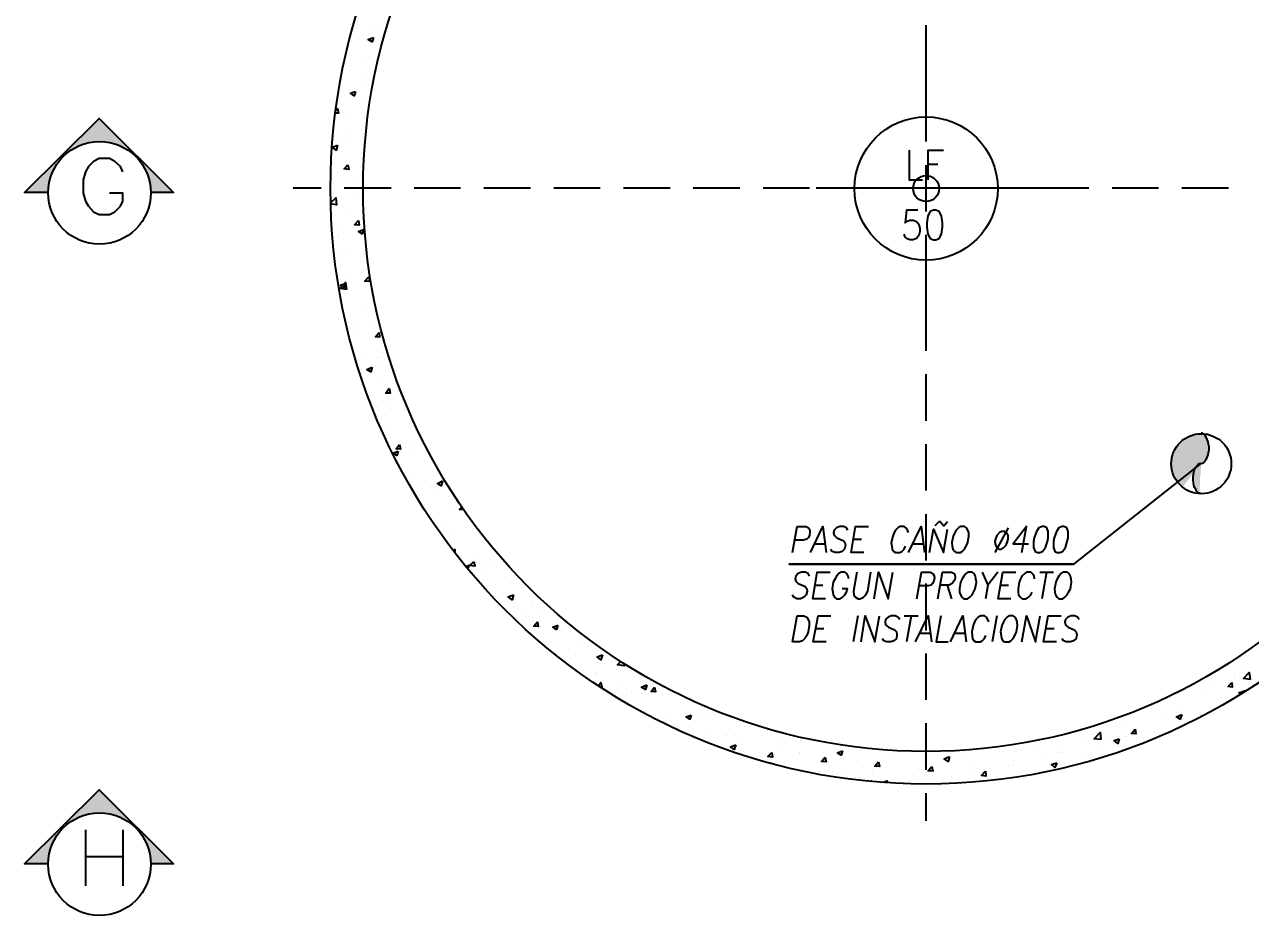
# Model space of a CAD drawing. Extents: x 93 to 1928, y 79 to 574.
# Drawn here: x 1416.2 to 1498.6, y 292.7 to 352.6 of the extents above; entities that cross this region are included whole.
import ezdxf

# ---------------------------------------------------------------- set-up
doc = ezdxf.new("R2010")
doc.units = 0
doc.header["$MEASUREMENT"] = 0
for name, color, linetype in [('Cotas', 1, 'Continuous'), ('PDF2_00-COTAS-PARCIALES', 4, 'Continuous'), ('PDF2_auxiliar', 1, 'Continuous'), ('PDF2_CORTES', 6, 'Continuous'), ('PDF2_encofrado', 1, 'Continuous'), ('PDF2_HATCH', 1, 'Continuous'), ('PDF2_LINEAS-POS-ARMADURA', 3, 'Continuous')]:
    doc.layers.add(name, color=color, linetype=linetype)
doc.styles.add('ROMANS', font='ROMANS.SHX', dxfattribs={"width": 0.85})
doc.dimstyles.new('1.10', dxfattribs={"dimtxt": 3, "dimasz": 2.5, "dimexe": 0.18, "dimexo": 0.0625, "dimgap": 0.85, "dimtad": 1, "dimlfac": 0.1, "dimzin": 0, "dimdsep": 46, "dimtxsty": 'ROMANS', "dimblk": 'ARCHTICK', "dimcen": 0.09, "dimclrd": 256, "dimclre": 256, "dimclrt": 2, "dimadec": 0, "dimazin": 0, "dimtfac": 1, "dimtofl": 0, "dimtmove": 0, "dimatfit": 3, "dimfxl": 15, "dimfxlon": 1, "dimtolj": 1, "dimtzin": 0, "dimarcsym": 0})

# ---------------------------------------------------------------- blocks, each defined once
blk = doc.blocks.new('_ArchTick')
at = {"color": 0, "linetype": 'ByBlock', "const_width": 0.15}
blk.add_lwpolyline([(-0.5, -0.5), (0.5, 0.5)], dxfattribs=at)
blk = doc.blocks.new('*D80')
at = {"layer": 'Cotas', "lineweight": -2, "transparency": 16777216}
for p, q in [((1513.125, 377.641), (1528.305, 377.576)), ((1527.802, 302.004), (1528.125, 377.577)), ((1512.802, 302.068), (1527.982, 302.003))]:
    blk.add_line(p, q, dxfattribs=at)
at = {"layer": 'Defpoints', "color": 0, "transparency": 16777216}
for p in [(1479.507, 377.784), (1528.125, 377.577), (1479.184, 302.211)]:
    blk.add_point(p, dxfattribs=at)
at = {"layer": 'Cotas', "lineweight": -2, "transparency": 16777216, "xscale": 2.5, "yscale": 2.5, "zscale": 2.5}
for p, rotation in [((1528.125, 377.577), 89.75529367230575), ((1527.802, 302.004), 269.7552936723058)]:
    blk.add_blockref('_ArchTick', p, dxfattribs=dict(at, rotation=rotation))
at = {"layer": 'Cotas', "color": 2, "transparency": 16777216, "insert": (1525.614, 339.8), "char_height": 3, "attachment_point": 5, "rotation": 89.75529, "style": 'ROMANS'}
blk.add_mtext('\\A1;ØINT 7.56', dxfattribs=at)
blk = doc.blocks.new('*D81')
at = {"layer": 'Cotas', "lineweight": -2, "transparency": 16777216}
for p, q in [((1521.141, 379.807), (1536.321, 379.742)), ((1535.799, 299.769), (1536.141, 379.743)), ((1520.8, 299.833), (1535.979, 299.768))]:
    blk.add_line(p, q, dxfattribs=at)
at = {"layer": 'Defpoints', "color": 0, "transparency": 16777216}
for p in [(1479.516, 379.985), (1536.141, 379.743), (1479.175, 300.011)]:
    blk.add_point(p, dxfattribs=at)
at = {"layer": 'Cotas', "lineweight": -2, "transparency": 16777216, "xscale": 2.5, "yscale": 2.5, "zscale": 2.5}
for p, rotation in [((1536.141, 379.743), 89.75529367230553), ((1535.799, 299.769), 269.7552936723055)]:
    blk.add_blockref('_ArchTick', p, dxfattribs=dict(at, rotation=rotation))
at = {"layer": 'Cotas', "color": 2, "transparency": 16777216, "insert": (1533.62, 339.766), "char_height": 3, "attachment_point": 5, "rotation": 89.75529, "style": 'ROMANS'}
blk.add_mtext('\\A1;ØEXT 8.00', dxfattribs=at)

msp = doc.modelspace()

# ---------------------------------------------------------------- hatches: boundary and pattern name
at = {"layer": 'PDF2_00-COTAS-PARCIALES', "transparency": 33554559}
for points in [[(1423.159, 344.346), (1421.253, 346.251), (1419.666, 344.695), (1419.317, 344.346), (1418.999, 343.997), (1418.555, 343.584), (1416.237, 341.266), (1417.792, 341.266), (1417.856, 341.901), (1418.046, 342.504), (1418.332, 343.076), (1418.713, 343.584), (1419.158, 343.997), (1419.698, 344.346), (1420.301, 344.568), (1420.936, 344.695), (1421.571, 344.695), (1422.174, 344.568), (1422.778, 344.346), (1423.317, 343.997), (1423.762, 343.584), (1424.143, 343.076), (1424.429, 342.504), (1424.619, 341.901), (1424.683, 341.266), (1426.238, 341.266), (1423.921, 343.584), (1423.476, 343.997)], [(1423.159, 299.258), (1421.253, 301.163), (1419.666, 299.607), (1419.317, 299.258), (1418.999, 298.909), (1418.555, 298.496), (1416.237, 296.178), (1417.792, 296.178), (1417.856, 296.813), (1418.046, 297.416), (1418.332, 297.988), (1418.713, 298.496), (1419.158, 298.909), (1419.698, 299.258), (1420.301, 299.48), (1420.936, 299.607), (1421.571, 299.607), (1422.174, 299.48), (1422.778, 299.258), (1423.317, 298.909), (1423.762, 298.496), (1424.143, 297.988), (1424.429, 297.416), (1424.619, 296.813), (1424.683, 296.178), (1426.238, 296.178), (1423.921, 298.496), (1423.476, 298.909)]]:
    msp.add_hatch(color=256, dxfattribs=at).paths.add_polyline_path(points)
at = {"layer": 'PDF2_auxiliar', "transparency": 33554559}
h = msp.add_hatch(color=256, dxfattribs=at)
h.paths.add_polyline_path([(1493.235, 322.659), (1493.299, 322.5), (1493.299, 322.469), (1493.33, 322.373), (1493.489, 322.024), (1493.711, 321.738), (1493.966, 321.484), (1494.093, 321.611), (1494.188, 321.738), (1494.41, 322.024), (1494.664, 322.373), (1494.728, 322.469), (1494.728, 322.342), (1494.696, 322.151), (1494.696, 321.961), (1494.728, 321.77), (1494.791, 321.453), (1494.886, 321.326), (1494.95, 321.199), (1495.045, 321.103), (1495.14, 321.072), (1495.14, 321.453), (1495.172, 321.611), (1495.172, 322.151), (1495.204, 322.342), (1495.204, 322.469), (1495.236, 323.072), (1495.426, 323.135), (1495.521, 323.231), (1495.648, 323.485), (1495.712, 323.643), (1495.744, 323.77), (1495.744, 323.802), (1495.775, 323.993), (1495.775, 324.183), (1495.744, 324.374), (1495.712, 324.533), (1495.68, 324.628), (1495.648, 324.691), (1495.585, 324.85), (1495.521, 324.945), (1495.426, 325.041), (1495.363, 325.072), (1495.331, 325.104), (1495.045, 325.104), (1494.728, 325.041), (1494.537, 324.977), (1494.474, 324.945), (1494.22, 324.85), (1494.029, 324.691), (1493.934, 324.628), (1493.68, 324.374), (1493.521, 324.183), (1493.457, 324.088), (1493.426, 323.993), (1493.33, 323.802), (1493.33, 323.77), (1493.299, 323.643), (1493.235, 323.485), (1493.235, 323.358), (1493.203, 323.231), (1493.203, 322.913), (1493.235, 322.818)])
h.paths.add_polyline_path([(1494.791, 322.659), (1494.823, 322.723), (1494.95, 322.913), (1495.045, 323.008), (1495.14, 323.072), (1495.204, 323.072), (1494.762, 322.512)], flags=0)

# ---------------------------------------------------------------- linework, layer by layer
at = {"layer": 'PDF2_00-COTAS-PARCIALES', "color": 2, "lineweight": 25}
for points in [[(1476.756, 350.22), (1476.756, 346.346)], [(1484.567, 341.552), (1481.55, 341.552), (1471.961, 341.552), (1469.389, 341.552)], [(1476.756, 336.757), (1476.756, 332.883)]]:
    msp.add_lwpolyline(points, dxfattribs=at)
at = {"layer": 'PDF2_00-COTAS-PARCIALES', "lineweight": 25}
for points in [[(1417.792, 341.266), (1416.237, 341.266), (1421.253, 346.251), (1426.238, 341.266), (1424.683, 341.266)], [(1417.792, 296.178), (1416.237, 296.178), (1421.253, 301.163), (1426.238, 296.178), (1424.683, 296.178)]]:
    msp.add_lwpolyline(points, dxfattribs=at)
at = {"layer": 'PDF2_00-COTAS-PARCIALES', "color": 3, "lineweight": 25}
for points in [[(1475.645, 344.124), (1475.645, 342.123), (1476.534, 342.123)], [(1476.915, 342.123), (1476.915, 344.124), (1477.931, 344.124)], [(1476.915, 343.171), (1477.55, 343.171)], [(1476.216, 340.091), (1475.454, 340.091), (1475.359, 339.234), (1475.454, 339.329), (1475.676, 339.424), (1475.899, 339.424), (1476.121, 339.329), (1476.28, 339.138), (1476.343, 338.853), (1476.343, 338.662), (1476.28, 338.376), (1476.121, 338.186), (1475.899, 338.091), (1475.676, 338.091), (1475.454, 338.186), (1475.359, 338.281), (1475.295, 338.472)]]:
    msp.add_lwpolyline(points, dxfattribs=at)
at = {"layer": 'PDF2_00-COTAS-PARCIALES', "color": 6, "lineweight": 25}
for points in [[(1422.841, 342.663), (1422.682, 343.012), (1422.301, 343.361), (1421.952, 343.552), (1421.253, 343.552), (1420.872, 343.361), (1420.523, 343.012), (1420.333, 342.663), (1420.174, 342.123), (1420.174, 341.234), (1420.333, 340.694), (1420.523, 340.345), (1420.872, 339.964), (1421.253, 339.805), (1421.952, 339.805), (1422.301, 339.964), (1422.682, 340.345), (1422.841, 340.694), (1422.841, 341.234), (1421.952, 341.234)], [(1420.333, 298.464), (1420.333, 294.717)], [(1422.841, 298.464), (1422.841, 294.717)], [(1420.333, 296.686), (1422.841, 296.686)]]:
    msp.add_lwpolyline(points, dxfattribs=at)
at = {"layer": 'PDF2_00-COTAS-PARCIALES', "color": 3, "lineweight": 25}
msp.add_lwpolyline([(1477.264, 340.091), (1477.042, 339.996), (1476.883, 339.71), (1476.819, 339.234), (1476.819, 338.948), (1476.883, 338.472), (1477.042, 338.186), (1477.264, 338.091), (1477.423, 338.091), (1477.645, 338.186), (1477.804, 338.472), (1477.867, 338.948), (1477.867, 339.234), (1477.804, 339.71), (1477.645, 339.996), (1477.423, 340.091)], close=True, dxfattribs=at)
at = {"layer": 'PDF2_00-COTAS-PARCIALES', "lineweight": 25}
for centre, radius in [((1476.772, 341.536), 4.81), ((1421.269, 341.25), 3.445), ((1421.269, 296.162), 3.445)]:
    msp.add_circle(centre, radius, dxfattribs=at)
at = {"layer": 'PDF2_auxiliar', "lineweight": 25}
for points in [[(1476.756, 352.506), (1476.756, 349.363)], [(1476.756, 347.807), (1476.756, 344.695)], [(1476.756, 343.107), (1476.756, 339.996)], [(1436.145, 341.552), (1434.272, 341.552)], [(1440.844, 341.552), (1437.701, 341.552)], [(1445.512, 341.552), (1442.4, 341.552)], [(1450.211, 341.552), (1447.068, 341.552)], [(1454.879, 341.552), (1451.767, 341.552)], [(1459.578, 341.552), (1456.466, 341.552)], [(1464.277, 341.552), (1461.134, 341.552)], [(1468.945, 341.552), (1465.833, 341.552)], [(1473.644, 341.552), (1470.501, 341.552)], [(1478.312, 341.552), (1475.2, 341.552)], [(1483.011, 341.552), (1479.899, 341.552)], [(1487.71, 341.552), (1484.567, 341.552)], [(1492.378, 341.552), (1489.266, 341.552)], [(1497.077, 341.552), (1493.934, 341.552)], [(1476.756, 338.44), (1476.756, 335.296)], [(1476.756, 333.741), (1476.756, 330.629)], [(1476.756, 329.073), (1476.756, 325.93)], [(1476.756, 324.374), (1476.756, 321.262)], [(1495.236, 321.04), (1495.14, 321.072), (1495.045, 321.103), (1494.95, 321.199), (1494.886, 321.326), (1494.791, 321.453), (1494.759, 321.611), (1494.728, 321.77), (1494.696, 321.961), (1494.696, 322.151), (1494.728, 322.342), (1494.759, 322.5), (1494.791, 322.659), (1494.886, 322.818), (1494.95, 322.913), (1495.045, 323.008), (1495.14, 323.072), (1495.236, 323.072), (1495.331, 323.104), (1495.426, 323.135), (1495.521, 323.231), (1495.585, 323.358), (1495.648, 323.485), (1495.712, 323.643), (1495.744, 323.802), (1495.775, 323.993), (1495.775, 324.183), (1495.744, 324.374), (1495.712, 324.533), (1495.648, 324.691), (1495.585, 324.85), (1495.521, 324.945), (1495.426, 325.041), (1495.331, 325.104), (1495.236, 325.104)], [(1486.694, 316.309), (1467.58, 316.309), (1486.694, 316.309), (1495.236, 323.072)], [(1476.756, 319.674), (1476.756, 316.563)], [(1476.756, 315.007), (1476.756, 311.863)], [(1476.756, 310.308), (1476.756, 307.196)], [(1476.756, 305.64), (1476.756, 302.497)], [(1476.756, 300.941), (1476.756, 299.067)]]:
    msp.add_lwpolyline(points, dxfattribs=at)
msp.add_circle((1476.772, 341.536), 0.873, dxfattribs=at)
at = {"layer": 'PDF2_CORTES', "lineweight": 25}
for radius in [39.992, 37.801]:
    msp.add_circle((1476.772, 341.536), radius, dxfattribs=at)
at = {"layer": 'PDF2_encofrado', "color": 4, "lineweight": 25}
msp.add_circle((1495.251, 323.056), 2.016, dxfattribs=at)
at = {"layer": 'PDF2_HATCH', "lineweight": 25}
for points in [[(1439.67, 351.68), (1439.574, 351.395), (1439.32, 351.553)], [(1438.463, 348.061), (1438.368, 347.775), (1438.114, 347.934)], [(1437.256, 344.441), (1437.161, 344.124), (1436.907, 344.314)], [(1437.955, 343.139), (1438.018, 342.822), (1437.701, 342.853)], [(1438.654, 339.392), (1438.717, 339.075), (1438.4, 339.107)], [(1439.003, 338.789), (1438.908, 338.503), (1438.654, 338.662)], [(1437.86, 334.757), (1437.415, 334.82), (1437.796, 335.233)], [(1437.796, 335.169), (1437.701, 334.884), (1437.447, 335.042)], [(1439.352, 335.614), (1439.416, 335.296), (1439.098, 335.328)], [(1440.051, 331.867), (1440.082, 331.55), (1439.797, 331.581)], [(1439.574, 329.549), (1439.479, 329.232), (1439.225, 329.391)], [(1440.717, 328.121), (1440.781, 327.803), (1440.495, 327.803)], [(1441.416, 324.342), (1441.479, 324.024), (1441.194, 324.056)], [(1441.321, 323.897), (1441.225, 323.612), (1440.971, 323.77)], [(1444.305, 321.897), (1444.21, 321.58), (1443.956, 321.738)], [(1444.083, 322.596), (1444.051, 322.596)], [(1446.401, 316.499), (1446.465, 316.182), (1446.147, 316.214)], [(1449.068, 314.245), (1448.973, 313.927), (1448.719, 314.118)], [(1450.688, 312.435), (1450.719, 312.117), (1450.434, 312.149)], [(1452.053, 312.213), (1451.958, 311.927), (1451.704, 312.086)], [(1455.038, 310.212), (1454.942, 309.895), (1454.688, 310.085)], [(1498.538, 308.561), (1498.093, 308.625), (1498.474, 309.038)], [(1458.022, 308.212), (1457.927, 307.894), (1457.673, 308.053)], [(1458.53, 308.053), (1458.594, 307.736), (1458.308, 307.767)], [(1497.299, 308.371), (1497.331, 308.053), (1497.045, 308.085)], [(1461.007, 306.18), (1460.912, 305.894), (1460.658, 306.053)], [(1493.934, 306.212), (1493.838, 305.894), (1493.584, 306.053)], [(1488.504, 304.529), (1488.06, 304.592), (1488.472, 305.005)], [(1489.742, 304.592), (1489.647, 304.275), (1489.393, 304.465)], [(1490.822, 305.227), (1490.854, 304.91), (1490.568, 304.942)], [(1463.992, 304.179), (1463.896, 303.862), (1463.642, 304.052)], [(1471.168, 303.767), (1471.072, 303.481), (1470.818, 303.64)], [(1466.405, 303.671), (1466.468, 303.354), (1466.151, 303.386)], [(1469.993, 303.354), (1470.056, 303.036), (1469.739, 303.068)], [(1473.581, 303.036), (1473.644, 302.719), (1473.327, 302.751)], [(1478.344, 303.386), (1478.248, 303.068), (1477.994, 303.227)], [(1485.551, 302.973), (1485.424, 302.655), (1485.202, 302.846)], [(1477.169, 302.719), (1477.232, 302.401), (1476.915, 302.433)], [(1480.757, 302.401), (1480.788, 302.084), (1480.503, 302.116)]]:
    msp.add_lwpolyline(points, close=True, dxfattribs=at)
for points in [[(1439.543, 352.252), (1439.543, 352.252)], [(1440.209, 352.125), (1440.209, 352.125)], [(1438.177, 351.458), (1438.177, 351.458)], [(1440.273, 351.49), (1440.273, 351.49)], [(1438.908, 350.125), (1438.908, 350.125)], [(1439.955, 350.061), (1439.924, 350.061), (1439.955, 350.125)], [(1438.114, 349.775), (1438.114, 349.775)], [(1439.257, 349.236), (1439.257, 349.236)], [(1438.844, 348.347), (1438.844, 348.347)], [(1437.574, 348.156), (1437.574, 348.156)], [(1438.05, 348.124), (1438.05, 348.124)], [(1439.193, 347.711), (1439.193, 347.711)], [(1437.098, 346.727), (1437.256, 346.918), (1437.32, 346.6), (1437.098, 346.6)], [(1437.574, 347.14), (1437.574, 347.14)], [(1437.51, 346.346), (1437.51, 346.346)], [(1437.987, 346.441), (1437.987, 346.441)], [(1439.035, 346.283), (1439.035, 346.283)], [(1438.209, 345.171), (1438.209, 345.171)], [(1437.32, 344.663), (1437.32, 344.663)], [(1437.923, 344.79), (1437.923, 344.79)], [(1438.114, 344.632), (1438.114, 344.632)], [(1437.225, 342.599), (1437.225, 342.599)], [(1437.86, 343.139), (1437.86, 343.139)], [(1438.272, 341.933), (1438.272, 341.933)], [(1436.78, 340.567), (1437.129, 340.917), (1437.193, 340.44), (1436.78, 340.504)], [(1437.796, 341.456), (1437.796, 341.456)], [(1438.622, 341.107), (1438.622, 341.107)], [(1437.733, 339.805), (1437.733, 339.805)], [(1438.558, 339.297), (1438.558, 339.297)], [(1438.908, 339.964), (1438.908, 339.964)], [(1437.32, 339.138), (1437.32, 339.138)], [(1437.32, 338.345), (1437.32, 338.345)], [(1437.669, 338.122), (1437.669, 338.122)], [(1439.13, 337.583), (1439.13, 337.583)], [(1437.256, 337.329), (1437.256, 337.329)], [(1437.923, 337.392), (1437.923, 337.392)], [(1438.971, 336.725), (1438.971, 336.725)], [(1437.606, 336.471), (1437.606, 336.471)], [(1439.225, 336.598), (1439.225, 336.598)], [(1437.828, 335.614), (1437.828, 335.614)], [(1437.542, 334.82), (1437.542, 334.82)], [(1439.035, 333.614), (1439.035, 333.614)], [(1439.67, 334.058), (1439.67, 334.058)], [(1438.336, 332.09), (1438.336, 332.09)], [(1438.622, 332.185), (1438.622, 332.185)], [(1439.606, 332.248), (1439.606, 332.248)], [(1440.019, 331.867), (1440.019, 331.867)], [(1439.67, 331.518), (1439.67, 331.518)], [(1439.225, 330.248), (1439.225, 330.248)], [(1439.955, 330.184), (1439.955, 330.184)], [(1440.178, 330.534), (1440.178, 330.534)], [(1440.305, 329.549), (1440.305, 329.549)], [(1439.892, 328.533), (1439.892, 328.533)], [(1439.86, 326.85), (1439.86, 326.85)], [(1440.717, 327.009), (1440.717, 327.009)], [(1440.209, 326.184), (1440.209, 326.184)], [(1440.4, 326.311), (1440.4, 326.311)], [(1440.654, 325.199), (1440.654, 325.199)], [(1442.337, 325.549), (1442.337, 325.549)], [(1442.527, 325.453), (1442.527, 325.453)], [(1441.003, 324.342), (1441.003, 324.342)], [(1442.114, 324.437), (1442.114, 324.437)], [(1442.305, 323.897), (1442.305, 323.897)], [(1441.225, 323.453), (1441.225, 323.453)], [(1442.241, 322.215), (1442.241, 322.215)], [(1443.067, 321.897), (1443.067, 321.897)], [(1444.305, 322.088), (1444.305, 322.088)], [(1442.686, 321.675), (1442.686, 321.675)], [(1443.099, 320.341), (1443.099, 320.341)], [(1443.766, 321.008), (1443.766, 321.008)], [(1444.686, 320.881), (1444.686, 320.881)], [(1444.909, 320.341), (1444.909, 320.341)], [(1445.766, 319.96), (1445.448, 319.992), (1445.607, 320.151)], [(1444.369, 319.008), (1444.369, 319.008)], [(1444.623, 319.198), (1444.623, 319.198)], [(1445.004, 318.595), (1445.004, 318.595)], [(1447.163, 317.928), (1447.163, 317.928)], [(1445.036, 317.23), (1445.131, 317.293), (1445.131, 317.071)], [(1446.687, 316.976), (1446.687, 316.976)], [(1445.417, 316.817), (1445.417, 316.817)], [(1445.861, 316.15), (1446.083, 316.245), (1445.988, 315.991)], [(1446.083, 316.341), (1446.083, 316.341)], [(1447.1, 316.245), (1447.1, 316.245)], [(1447.735, 316.118), (1447.735, 316.118)], [(1447.131, 315.674), (1447.131, 315.674)], [(1447.258, 315.261), (1447.258, 315.261)], [(1448.909, 315.007), (1448.909, 315.007)], [(1449.608, 314.943), (1449.608, 314.943)], [(1449.1, 313.705), (1449.1, 313.705)], [(1450.338, 313.864), (1450.338, 313.864)], [(1449.544, 313.292), (1449.544, 313.292)], [(1450.402, 313.578), (1450.402, 313.578)], [(1450.815, 313.261), (1450.815, 313.261)], [(1450.91, 312.149), (1450.91, 312.149)], [(1452.021, 311.927), (1452.021, 311.927)], [(1452.116, 310.911), (1452.116, 310.911)], [(1452.751, 310.593), (1452.751, 310.593)], [(1453.545, 310.784), (1453.545, 310.784)], [(1454.021, 310.752), (1454.021, 310.752)], [(1454.561, 310.657), (1454.561, 310.657)], [(1454.784, 310.784), (1454.784, 310.784)], [(1451.958, 310.276), (1451.958, 310.276)], [(1453.164, 310.244), (1453.164, 310.244)], [(1454.72, 309.704), (1454.72, 309.704)], [(1456.498, 309.673), (1456.498, 309.482), (1456.054, 309.546), (1456.276, 309.8)], [(1497.839, 309.895), (1497.839, 309.895)], [(1454.498, 308.974), (1454.498, 308.974)], [(1454.593, 309.038), (1454.593, 309.038)], [(1497.458, 309.006), (1497.458, 309.006)], [(1497.903, 309.355), (1497.903, 309.355)], [(1454.784, 308.148), (1454.942, 308.371), (1455.006, 308.053), (1454.911, 308.053)], [(1456.435, 308.148), (1456.435, 308.148)], [(1456.657, 307.926), (1456.657, 307.926)], [(1459.102, 308.021), (1459.102, 308.021)], [(1494.537, 308.117), (1494.537, 308.117)], [(1495.267, 307.926), (1495.267, 307.926)], [(1495.871, 308.434), (1495.871, 308.434)], [(1497.458, 308.625), (1497.458, 308.625)], [(1497.776, 308.244), (1497.776, 308.244)], [(1498.538, 308.307), (1498.538, 308.307)], [(1456.435, 307.482), (1456.435, 307.482)], [(1457.006, 307.672), (1457.006, 307.672)], [(1457.673, 307.64), (1457.673, 307.64)], [(1496.601, 307.386), (1496.601, 307.386)], [(1497.903, 307.609), (1497.776, 307.672), (1498.157, 307.799), (1498.125, 307.736)], [(1459.451, 306.339), (1459.451, 306.339)], [(1461.42, 306.339), (1461.42, 306.339)], [(1462.055, 306.72), (1462.055, 306.72)], [(1491.552, 306.72), (1491.552, 306.72)], [(1493.457, 306.974), (1493.457, 306.974)], [(1493.807, 306.561), (1493.807, 306.561)], [(1495.204, 306.243), (1495.204, 306.243)], [(1462.277, 305.958), (1462.277, 305.958)], [(1490.028, 305.513), (1490.028, 305.513)], [(1492.632, 305.894), (1492.632, 305.894)], [(1460.816, 305.354), (1460.816, 305.354)], [(1461.864, 304.688), (1461.864, 304.688)], [(1461.991, 305.037), (1461.991, 305.037)], [(1463.261, 304.783), (1463.261, 304.783)], [(1463.452, 304.846), (1463.452, 304.846)], [(1463.484, 305.259), (1463.484, 305.259)], [(1464.531, 304.592), (1464.531, 304.592)], [(1464.563, 305.386), (1464.563, 305.386)], [(1466.151, 305.132), (1466.151, 305.132)], [(1466.405, 305.196), (1466.405, 305.196)], [(1487.202, 305.227), (1487.266, 305.227), (1487.266, 305.259)], [(1487.52, 305.196), (1487.52, 305.196)], [(1490.251, 304.751), (1490.251, 304.751)], [(1491.394, 304.624), (1491.394, 304.624)], [(1492.124, 305.005), (1492.124, 305.005)], [(1467.04, 304.052), (1467.04, 304.052)], [(1467.199, 304.465), (1467.199, 304.465)], [(1469.612, 304.434), (1469.612, 304.434)], [(1469.866, 304.37), (1469.866, 304.37)], [(1471.199, 304.116), (1471.199, 304.116)], [(1471.39, 304.052), (1471.39, 304.052)], [(1480.534, 303.894), (1480.534, 303.894)], [(1483.202, 303.798), (1483.202, 303.798)], [(1483.932, 303.925), (1483.932, 303.925)], [(1484.821, 304.338), (1484.821, 304.338)], [(1485.837, 304.148), (1485.837, 304.148)], [(1487.488, 304.243), (1487.488, 304.243)], [(1488.504, 304.148), (1488.504, 304.148)], [(1488.98, 304.561), (1488.98, 304.561)], [(1489.965, 303.862), (1489.965, 303.862)], [(1490.155, 304.116), (1490.155, 304.116)], [(1464.5, 303.735), (1464.5, 303.735)], [(1466.341, 303.386), (1466.341, 303.386)], [(1468.246, 303.64), (1468.246, 303.64)], [(1468.278, 303.608), (1468.278, 303.608)], [(1472.12, 303.1), (1472.12, 303.1)], [(1474.66, 303.417), (1474.66, 303.417)], [(1477.645, 303.068), (1477.645, 303.068)], [(1479.518, 303.322), (1479.518, 303.322)], [(1482.662, 303.132), (1482.662, 303.132)], [(1482.694, 303.735), (1482.694, 303.735)], [(1484.884, 303.195), (1484.884, 303.195)], [(1485.583, 303.64), (1485.583, 303.64)], [(1485.869, 303.671), (1485.869, 303.671)], [(1487.456, 303.544), (1487.456, 303.544)], [(1488.536, 303.576), (1488.536, 303.576)], [(1467.77, 302.592), (1467.77, 302.592)], [(1467.77, 302.592), (1467.77, 302.592)], [(1469.548, 302.751), (1469.548, 302.751)], [(1470.501, 302.37), (1470.501, 302.37)], [(1471.326, 302.243), (1471.326, 302.243)], [(1473.168, 302.274), (1473.168, 302.274)], [(1473.231, 302.497), (1473.231, 302.497)], [(1475.835, 302.147), (1475.835, 302.147)], [(1476.375, 302.909), (1476.375, 302.909)], [(1476.819, 302.147), (1476.819, 302.147)], [(1477.2, 302.147), (1477.2, 302.147)], [(1479.741, 302.624), (1479.741, 302.624)], [(1479.772, 302.497), (1479.772, 302.497)], [(1482.281, 302.814), (1482.281, 302.814)], [(1473.073, 301.735), (1473.104, 301.766), (1473.136, 301.735)], [(1473.898, 301.671), (1474.152, 301.766), (1474.121, 301.639)], [(1474.597, 301.766), (1474.597, 301.766)], [(1478.502, 302.02), (1478.502, 302.02)], [(1481.169, 301.925), (1481.169, 301.925)]]:
    msp.add_lwpolyline(points, dxfattribs=at)
at = {"layer": 'PDF2_LINEAS-POS-ARMADURA', "lineweight": 25}
for points in [[(1467.802, 317.103), (1468.119, 318.849), (1468.723, 318.849), (1468.881, 318.754), (1468.945, 318.658), (1468.977, 318.5), (1468.945, 318.246), (1468.85, 318.087), (1468.754, 317.992), (1468.532, 317.928), (1467.961, 317.928)], [(1469.008, 317.103), (1469.834, 318.849), (1470.056, 317.103)], [(1471.517, 318.595), (1471.422, 318.754), (1471.231, 318.849), (1470.977, 318.849), (1470.755, 318.754), (1470.596, 318.595), (1470.564, 318.436), (1470.596, 318.246), (1470.66, 318.182), (1470.787, 318.087), (1471.136, 317.928), (1471.263, 317.833), (1471.326, 317.769), (1471.358, 317.579), (1471.295, 317.325), (1471.136, 317.166), (1470.945, 317.103), (1470.66, 317.103), (1470.469, 317.166), (1470.374, 317.325)], [(1472.596, 317.103), (1471.739, 317.103), (1472.025, 318.849), (1472.914, 318.849)], [(1475.581, 318.436), (1475.518, 318.595), (1475.422, 318.754), (1475.295, 318.849), (1475.041, 318.849), (1474.883, 318.754), (1474.724, 318.595), (1474.629, 318.436), (1474.533, 318.182), (1474.438, 317.769), (1474.47, 317.515), (1474.502, 317.325), (1474.597, 317.166), (1474.724, 317.103), (1475.01, 317.103), (1475.137, 317.166), (1475.295, 317.325), (1475.391, 317.515)], [(1475.581, 317.103), (1476.438, 318.849), (1476.661, 317.103)], [(1477.01, 317.103), (1477.264, 318.658), (1477.931, 317.103), (1478.217, 318.658)], [(1477.391, 318.912), (1477.645, 319.166), (1477.708, 319.166), (1477.931, 318.912), (1477.994, 318.912), (1478.217, 319.166)], [(1482.281, 318.754), (1481.392, 317.103)], [(1483.202, 317.103), (1483.519, 318.849), (1482.63, 317.674), (1483.646, 317.674)], [(1471.898, 317.992), (1472.438, 317.992)], [(1469.294, 317.674), (1469.961, 317.674)], [(1475.899, 317.674), (1476.565, 317.674)], [(1468.945, 315.515), (1468.85, 315.674), (1468.659, 315.769), (1468.405, 315.769), (1468.183, 315.674), (1468.024, 315.515), (1467.992, 315.324), (1468.024, 315.166), (1468.088, 315.102), (1468.183, 315.007), (1468.564, 314.848), (1468.691, 314.753), (1468.754, 314.658), (1468.786, 314.499), (1468.723, 314.245), (1468.564, 314.086), (1468.342, 313.991), (1468.088, 313.991), (1467.897, 314.086), (1467.802, 314.245)], [(1470.024, 313.991), (1469.167, 313.991), (1469.453, 315.769), (1470.342, 315.769)], [(1471.58, 315.324), (1471.549, 315.515), (1471.453, 315.674), (1471.326, 315.769), (1471.072, 315.769), (1470.914, 315.674), (1470.755, 315.515), (1470.66, 315.324), (1470.533, 315.102), (1470.469, 314.658), (1470.501, 314.435), (1470.533, 314.245), (1470.628, 314.086), (1470.755, 313.991), (1471.009, 313.991), (1471.168, 314.086), (1471.326, 314.245), (1471.422, 314.435), (1471.485, 314.658), (1471.136, 314.658)], [(1472.12, 315.769), (1471.898, 314.499), (1471.93, 314.245), (1472.025, 314.086), (1472.215, 313.991), (1472.342, 313.991), (1472.565, 314.086), (1472.723, 314.245), (1472.85, 314.499), (1473.073, 315.769)], [(1473.295, 313.991), (1473.581, 315.769), (1474.216, 313.991), (1474.533, 315.769)], [(1476.153, 313.991), (1476.47, 315.769), (1477.073, 315.769), (1477.232, 315.674), (1477.296, 315.578), (1477.327, 315.42), (1477.296, 315.166), (1477.2, 315.007), (1477.105, 314.912), (1476.915, 314.848), (1476.311, 314.848)], [(1477.55, 313.991), (1477.867, 315.769), (1478.471, 315.769), (1478.661, 315.674), (1478.693, 315.578), (1478.725, 315.42), (1478.693, 315.261), (1478.598, 315.102), (1478.534, 315.007), (1478.312, 314.912), (1477.708, 314.912)], [(1480.534, 315.769), (1480.915, 314.912), (1480.757, 313.991)], [(1481.582, 315.769), (1480.915, 314.912)], [(1482.471, 313.991), (1481.614, 313.991), (1481.931, 315.769), (1482.789, 315.769)], [(1484.059, 315.324), (1484.027, 315.515), (1483.9, 315.674), (1483.805, 315.769), (1483.519, 315.769), (1483.392, 315.674), (1483.202, 315.515), (1483.106, 315.324), (1483.011, 315.102), (1482.948, 314.658), (1482.948, 314.435), (1482.979, 314.245), (1483.106, 314.086), (1483.233, 313.991), (1483.487, 313.991), (1483.646, 314.086), (1483.805, 314.245), (1483.9, 314.435)], [(1484.408, 315.769), (1485.329, 315.769)], [(1484.853, 315.769), (1484.535, 313.991)], [(1469.326, 314.912), (1469.834, 314.912)], [(1478.185, 314.912), (1478.471, 313.991)], [(1481.773, 314.912), (1482.313, 314.912)], [(1470.056, 311.101), (1469.199, 311.101), (1469.516, 312.848), (1470.374, 312.848)], [(1472.184, 312.848), (1471.866, 311.101)], [(1472.406, 311.101), (1472.692, 312.848), (1473.327, 311.101), (1473.644, 312.848)], [(1475.01, 312.594), (1474.883, 312.753), (1474.692, 312.848), (1474.438, 312.848), (1474.216, 312.753), (1474.057, 312.594), (1474.025, 312.435), (1474.057, 312.245), (1474.121, 312.181), (1474.248, 312.086), (1474.597, 311.927), (1474.724, 311.832), (1474.787, 311.768), (1474.819, 311.578), (1474.787, 311.324), (1474.597, 311.165), (1474.406, 311.101), (1474.121, 311.101), (1473.93, 311.165), (1473.835, 311.324)], [(1475.295, 312.848), (1476.248, 312.848)], [(1475.772, 312.848), (1475.454, 311.101)], [(1476.057, 311.101), (1476.915, 312.848), (1477.137, 311.101)], [(1477.772, 312.848), (1477.454, 311.101), (1478.248, 311.101)], [(1478.407, 311.101), (1479.233, 312.848), (1479.455, 311.101)], [(1480.979, 312.435), (1480.915, 312.594), (1480.82, 312.753), (1480.693, 312.848), (1480.439, 312.848), (1480.28, 312.753), (1480.122, 312.594), (1480.026, 312.435), (1479.931, 312.181), (1479.836, 311.768), (1479.868, 311.514), (1479.899, 311.324), (1479.995, 311.165), (1480.122, 311.101), (1480.407, 311.101), (1480.534, 311.165), (1480.693, 311.324), (1480.788, 311.514)], [(1481.519, 312.848), (1481.201, 311.101)], [(1483.202, 311.101), (1483.519, 312.848), (1484.122, 311.101), (1484.44, 312.848)], [(1485.519, 311.101), (1484.662, 311.101), (1484.98, 312.848), (1485.837, 312.848)], [(1487.044, 312.594), (1486.948, 312.753), (1486.758, 312.848), (1486.504, 312.848), (1486.282, 312.753), (1486.123, 312.594), (1486.091, 312.435), (1486.123, 312.245), (1486.186, 312.181), (1486.313, 312.086), (1486.663, 311.927), (1486.79, 311.832), (1486.853, 311.768), (1486.885, 311.578), (1486.853, 311.324), (1486.663, 311.165), (1486.472, 311.101), (1486.186, 311.101), (1485.996, 311.165), (1485.9, 311.324)], [(1469.358, 311.99), (1469.897, 311.99)], [(1484.821, 311.99), (1485.361, 311.99)], [(1476.375, 311.673), (1477.042, 311.673)], [(1478.693, 311.673), (1479.36, 311.673)]]:
    msp.add_lwpolyline(points, dxfattribs=at)
for points in [[(1479.106, 318.849), (1478.947, 318.754), (1478.788, 318.595), (1478.693, 318.436), (1478.598, 318.182), (1478.502, 317.769), (1478.534, 317.515), (1478.566, 317.325), (1478.693, 317.166), (1478.788, 317.103), (1479.074, 317.103), (1479.201, 317.166), (1479.36, 317.325), (1479.455, 317.515), (1479.582, 317.769), (1479.645, 318.182), (1479.645, 318.436), (1479.582, 318.595), (1479.487, 318.754), (1479.36, 318.849)], [(1484.567, 318.849), (1484.345, 318.754), (1484.186, 318.5), (1484.027, 318.087), (1483.995, 317.833), (1483.995, 317.42), (1484.091, 317.166), (1484.249, 317.103), (1484.408, 317.103), (1484.599, 317.166), (1484.789, 317.42), (1484.916, 317.833), (1484.98, 318.087), (1484.98, 318.5), (1484.884, 318.754), (1484.694, 318.849)], [(1485.9, 318.849), (1485.678, 318.754), (1485.519, 318.5), (1485.361, 318.087), (1485.329, 317.833), (1485.329, 317.42), (1485.424, 317.166), (1485.583, 317.103), (1485.742, 317.103), (1485.932, 317.166), (1486.123, 317.42), (1486.25, 317.833), (1486.313, 318.087), (1486.313, 318.5), (1486.218, 318.754), (1486.028, 318.849)], [(1481.836, 318.5), (1481.709, 318.436), (1481.519, 318.246), (1481.423, 317.992), (1481.392, 317.833), (1481.423, 317.579), (1481.519, 317.42), (1481.646, 317.325), (1481.836, 317.325), (1481.995, 317.42), (1482.154, 317.579), (1482.249, 317.833), (1482.281, 317.992), (1482.281, 318.246), (1482.154, 318.436), (1482.059, 318.5)], [(1479.582, 315.769), (1479.455, 315.674), (1479.296, 315.515), (1479.201, 315.324), (1479.074, 315.102), (1479.01, 314.658), (1479.01, 314.435), (1479.074, 314.245), (1479.169, 314.086), (1479.296, 313.991), (1479.55, 313.991), (1479.709, 314.086), (1479.868, 314.245), (1479.963, 314.435), (1480.058, 314.658), (1480.153, 315.102), (1480.122, 315.324), (1480.09, 315.515), (1479.995, 315.674), (1479.868, 315.769)], [(1485.996, 315.769), (1485.837, 315.674), (1485.678, 315.515), (1485.583, 315.324), (1485.488, 315.102), (1485.392, 314.658), (1485.424, 314.435), (1485.456, 314.245), (1485.551, 314.086), (1485.678, 313.991), (1485.964, 313.991), (1486.091, 314.086), (1486.25, 314.245), (1486.345, 314.435), (1486.472, 314.658), (1486.536, 315.102), (1486.504, 315.324), (1486.472, 315.515), (1486.377, 315.674), (1486.25, 315.769)], [(1467.802, 311.101), (1468.119, 312.848), (1468.564, 312.848), (1468.754, 312.753), (1468.85, 312.594), (1468.913, 312.435), (1468.913, 312.181), (1468.85, 311.768), (1468.754, 311.514), (1468.627, 311.324), (1468.469, 311.165), (1468.278, 311.101)], [(1482.376, 312.848), (1482.217, 312.753), (1482.059, 312.594), (1481.963, 312.435), (1481.868, 312.181), (1481.773, 311.768), (1481.804, 311.514), (1481.836, 311.324), (1481.931, 311.165), (1482.059, 311.101), (1482.344, 311.101), (1482.471, 311.165), (1482.63, 311.324), (1482.725, 311.514), (1482.852, 311.768), (1482.916, 312.181), (1482.884, 312.435), (1482.852, 312.594), (1482.757, 312.753), (1482.63, 312.848)]]:
    msp.add_lwpolyline(points, close=True, dxfattribs=at)

# ---------------------------------------------------------------- dimensions: what is measured, and where the dimension line sits
at = {"layer": 'Cotas'}
for p1, p2, distance, text, picture, middle in [((1479.175, 300.011), (1479.516, 379.985), -56.625, 'ØEXT <>', '*D81', (1533.62, 339.766)), ((1479.184, 302.211), (1479.507, 377.784), -48.619, 'ØINT <>', '*D80', (1525.614, 339.8))]:
    dim = msp.add_aligned_dim(p1=p1, p2=p2, distance=distance, text=text, dimstyle='1.10', dxfattribs=at)
    dim.commit()
    dim.dimension.update_dxf_attribs({"geometry": picture, "text_midpoint": middle})

doc.saveas('drawing.dxf')
